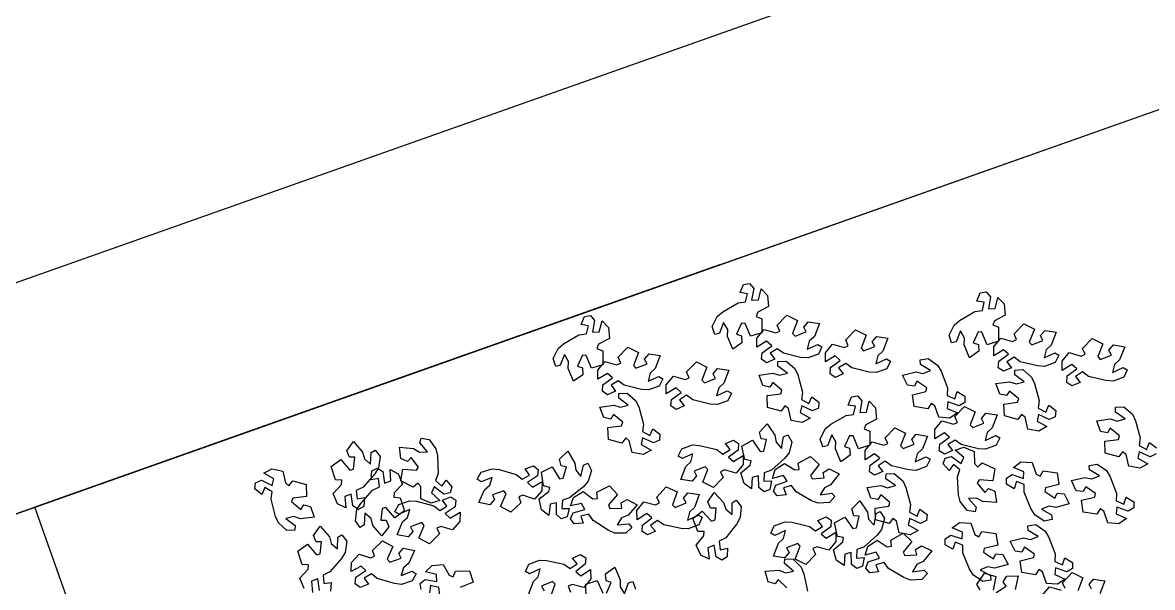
# Model space of a CAD drawing. Header units: centimetres. Extents: x -3096 to 13885, y -3131 to 5891.
# Drawn here: x 9801.2 to 10111.8, y 5309.9 to 5465.3 of the extents above; entities that cross this region are included whole.
import ezdxf

# ---------------------------------------------------------------- set-up
doc = ezdxf.new("R2010")
doc.units = ezdxf.units.CM
doc.layers.add('alberi', color=74, linetype='Continuous')

msp = doc.modelspace()

# ---------------------------------------------------------------- linework, layer by layer
for p, q in [((9115.07, 5151.32), (11115.07, 5859.94)), ((9115.07, 5087.67), (11115.07, 5796.29)), ((9993.03, 5398.74), (10134.42, 5448.83)), ((9993.03, 5398.74), (9521.74, 5231.75)), ((9993.03, 5398.74), (9898.77, 5365.34)), ((9898.77, 5365.34), (9804.52, 5331.94)), ((9851.64, 5348.64), (9380.35, 5181.66))]:
    msp.add_line(p, q)
msp.add_lwpolyline([(10259.66, 5095.36), (10259.66, 5095.36), (9929.75, 4978.47), (9804.52, 5331.94)])
at = {"layer": 'alberi'}
for points in [[(9990.76, 5381.66), (9992.14, 5384.46), (9993.64, 5385.73), (9997.85, 5388.2), (9999.93, 5388.46), (10000.46, 5390.73), (9998.42, 5391.02), (9999.36, 5393.27), (10001.01, 5393.57), (10002.17, 5392.17), (10002.17, 5392.17), (10001.59, 5388.95), (10003.44, 5389.04), (10004.22, 5392.06), (10005.97, 5390.25), (10006.22, 5387.18), (10003.27, 5385.61), (10002.8, 5384.49), (10004.41, 5383.83), (10004.41, 5383.83), (10004.41, 5380), (10001.29, 5379.01), (9999.83, 5382.53), (9998.8, 5382.59), (9997.42, 5379.6), (9998.83, 5379.14), (9998.94, 5377.22), (9996.38, 5375.44), (9994.93, 5378.96), (9995.03, 5380.87), (9993.9, 5382.84), (9992.72, 5379.84), (9991.47, 5379.52)], [(10055.86, 5379.31), (10057.23, 5382.11), (10058.73, 5383.37), (10062.95, 5385.85), (10065.02, 5386.11), (10065.55, 5388.38), (10063.52, 5388.67), (10064.45, 5390.92), (10066.11, 5391.22), (10067.27, 5389.82), (10067.27, 5389.82), (10066.69, 5386.6), (10068.54, 5386.69), (10069.31, 5389.71), (10071.06, 5387.9), (10071.31, 5384.83), (10068.36, 5383.26), (10067.89, 5382.13), (10069.5, 5381.48), (10069.5, 5381.48), (10069.5, 5377.65), (10066.38, 5376.66), (10064.92, 5380.18), (10063.9, 5380.23), (10062.52, 5377.25), (10063.93, 5376.79), (10064.03, 5374.87), (10061.48, 5373.09), (10060.02, 5376.61), (10060.12, 5378.52), (10058.99, 5380.49), (10057.81, 5377.49), (10056.57, 5377.17)], [(9947.03, 5372.85), (9948.4, 5375.66), (9949.9, 5376.92), (9954.12, 5379.39), (9956.19, 5379.65), (9956.72, 5381.92), (9954.69, 5382.22), (9955.62, 5384.46), (9957.28, 5384.76), (9958.43, 5383.36), (9958.43, 5383.36), (9957.86, 5380.14), (9959.71, 5380.23), (9960.48, 5383.25), (9962.23, 5381.44), (9962.48, 5378.37), (9959.53, 5376.8), (9959.06, 5375.68), (9960.67, 5375.02), (9960.67, 5375.02), (9960.67, 5371.19), (9957.55, 5370.21), (9956.09, 5373.72), (9955.07, 5373.78), (9953.68, 5370.79), (9955.1, 5370.33), (9955.2, 5368.41), (9952.65, 5366.64), (9951.19, 5370.15), (9951.29, 5372.06), (9950.16, 5374.03), (9948.98, 5371.03), (9947.73, 5370.71)], [(10019.95, 5374.12), (10017.02, 5373.06), (10015.06, 5373.19), (10010.31, 5374.34), (10008.64, 5375.59), (10006.68, 5374.33), (10007.94, 5372.7), (10005.7, 5371.74), (10004.31, 5372.67), (10004.45, 5374.48), (10004.45, 5374.48), (10007.1, 5376.4), (10005.7, 5377.62), (10003.05, 5375.98), (10003.05, 5378.5), (10005, 5380.89), (10008.22, 5379.96), (10009.33, 5380.45), (10008.63, 5382.04), (10008.63, 5382.04), (10011.29, 5384.79), (10014.22, 5383.33), (10012.83, 5379.79), (10013.53, 5379.04), (10016.6, 5380.23), (10015.9, 5381.54), (10017.16, 5382.99), (10020.23, 5382.49), (10018.83, 5378.95), (10017.43, 5377.65), (10016.88, 5375.45), (10019.81, 5376.79), (10020.93, 5376.15)], [(10038.78, 5370.09), (10035.85, 5369.03), (10033.89, 5369.16), (10029.14, 5370.31), (10027.47, 5371.56), (10025.51, 5370.3), (10026.77, 5368.67), (10024.54, 5367.71), (10023.14, 5368.65), (10023.28, 5370.45), (10023.28, 5370.45), (10025.93, 5372.37), (10024.54, 5373.59), (10021.88, 5371.95), (10021.88, 5374.47), (10023.84, 5376.86), (10027.05, 5375.93), (10028.16, 5376.42), (10027.47, 5378.01), (10027.47, 5378.01), (10030.12, 5380.76), (10033.05, 5379.3), (10031.66, 5375.76), (10032.36, 5375.01), (10035.43, 5376.2), (10034.73, 5377.51), (10035.99, 5378.96), (10039.06, 5378.46), (10037.66, 5374.92), (10036.27, 5373.62), (10035.71, 5371.42), (10038.64, 5372.76), (10039.76, 5372.12)], [(10085.05, 5371.76), (10082.11, 5370.7), (10080.16, 5370.84), (10075.41, 5371.99), (10073.73, 5373.24), (10071.77, 5371.98), (10073.03, 5370.35), (10070.8, 5369.38), (10069.4, 5370.32), (10069.54, 5372.13), (10069.54, 5372.13), (10072.19, 5374.05), (10070.8, 5375.27), (10068.14, 5373.63), (10068.14, 5376.15), (10070.1, 5378.53), (10073.31, 5377.61), (10074.43, 5378.09), (10073.73, 5379.68), (10073.73, 5379.68), (10076.39, 5382.44), (10079.32, 5380.98), (10077.92, 5377.43), (10078.62, 5376.69), (10081.69, 5377.88), (10080.99, 5379.18), (10082.25, 5380.64), (10085.32, 5380.14), (10083.93, 5376.6), (10082.53, 5375.3), (10081.97, 5373.09), (10084.9, 5374.43), (10086.02, 5373.79)], [(10103.88, 5367.73), (10100.94, 5366.67), (10098.99, 5366.81), (10094.24, 5367.96), (10092.56, 5369.21), (10090.61, 5367.95), (10091.87, 5366.32), (10089.63, 5365.36), (10088.23, 5366.29), (10088.37, 5368.1), (10088.37, 5368.1), (10091.03, 5370.02), (10089.63, 5371.24), (10086.98, 5369.6), (10086.98, 5372.12), (10088.93, 5374.5), (10092.14, 5373.58), (10093.26, 5374.06), (10092.56, 5375.66), (10092.56, 5375.66), (10095.22, 5378.41), (10098.15, 5376.95), (10096.75, 5373.41), (10097.45, 5372.66), (10100.52, 5373.85), (10099.82, 5375.15), (10101.08, 5376.61), (10104.16, 5376.11), (10102.76, 5372.57), (10101.36, 5371.27), (10100.81, 5369.06), (10103.74, 5370.41), (10104.86, 5369.77)], [(9976.21, 5365.31), (9973.28, 5364.25), (9971.33, 5364.38), (9966.57, 5365.53), (9964.9, 5366.78), (9962.94, 5365.52), (9964.2, 5363.9), (9961.97, 5362.93), (9960.57, 5363.87), (9960.71, 5365.68), (9960.71, 5365.68), (9963.36, 5367.59), (9961.97, 5368.81), (9959.31, 5367.17), (9959.31, 5369.69), (9961.27, 5372.08), (9964.48, 5371.16), (9965.6, 5371.64), (9964.9, 5373.23), (9964.9, 5373.23), (9967.55, 5375.99), (9970.48, 5374.52), (9969.09, 5370.98), (9969.79, 5370.23), (9972.86, 5371.42), (9972.16, 5372.73), (9973.42, 5374.18), (9976.49, 5373.69), (9975.09, 5370.14), (9973.7, 5368.84), (9973.14, 5366.64), (9976.07, 5367.98), (9977.19, 5367.34)], [(9995.05, 5361.28), (9992.11, 5360.22), (9990.16, 5360.35), (9985.41, 5361.5), (9983.73, 5362.76), (9981.77, 5361.49), (9983.03, 5359.87), (9980.8, 5358.9), (9979.4, 5359.84), (9979.54, 5361.65), (9979.54, 5361.65), (9982.19, 5363.56), (9980.8, 5364.78), (9978.14, 5363.14), (9978.14, 5365.66), (9980.1, 5368.05), (9983.31, 5367.13), (9984.43, 5367.61), (9983.73, 5369.2), (9983.73, 5369.2), (9986.39, 5371.96), (9989.32, 5370.49), (9987.92, 5366.95), (9988.62, 5366.2), (9991.69, 5367.39), (9990.99, 5368.7), (9992.25, 5370.15), (9995.32, 5369.66), (9993.93, 5366.11), (9992.53, 5364.81), (9991.97, 5362.61), (9994.9, 5363.95), (9996.02, 5363.31)], [(10011.09, 5372.18), (10013.44, 5370.14), (10014.28, 5368.36), (10015.58, 5363.65), (10015.3, 5361.58), (10017.36, 5360.48), (10018.17, 5362.37), (10020.1, 5360.89), (10019.96, 5359.22), (10018.31, 5358.46), (10018.31, 5358.46), (10015.35, 5359.84), (10014.96, 5358.03), (10017.68, 5356.51), (10015.48, 5355.28), (10012.45, 5355.83), (10011.69, 5359.09), (10010.73, 5359.83), (10009.68, 5358.44), (10009.68, 5358.44), (10005.97, 5359.42), (10005.83, 5362.69), (10009.6, 5363.2), (10009.92, 5364.18), (10007.38, 5366.28), (10006.58, 5365.03), (10004.7, 5365.43), (10003.64, 5368.35), (10007.41, 5368.85), (10009.23, 5368.27), (10011.42, 5368.85), (10008.83, 5370.76), (10008.84, 5372.05)], [(10050.14, 5372.87), (10052.68, 5371.06), (10053.68, 5369.37), (10055.42, 5364.81), (10055.34, 5362.72), (10057.49, 5361.82), (10058.12, 5363.78), (10060.18, 5362.49), (10060.2, 5360.81), (10058.63, 5359.9), (10058.63, 5359.9), (10055.55, 5360.99), (10055.34, 5359.15), (10058.19, 5357.9), (10056.12, 5356.47), (10053.05, 5356.72), (10051.98, 5359.89), (10050.95, 5360.54), (10050.04, 5359.06), (10050.04, 5359.06), (10046.26, 5359.68), (10045.8, 5362.92), (10049.51, 5363.79), (10049.73, 5364.79), (10047.01, 5366.64), (10046.33, 5365.32), (10044.42, 5365.54), (10043.08, 5368.35), (10046.79, 5369.21), (10048.66, 5368.8), (10050.79, 5369.59), (10048.02, 5371.24), (10047.91, 5372.52)], [(10076.19, 5369.83), (10078.54, 5367.78), (10079.37, 5366.01), (10080.68, 5361.3), (10080.4, 5359.23), (10082.45, 5358.13), (10083.26, 5360.02), (10085.19, 5358.54), (10085.05, 5356.86), (10083.41, 5356.11), (10083.41, 5356.11), (10080.44, 5357.49), (10080.06, 5355.68), (10082.78, 5354.16), (10080.58, 5352.93), (10077.54, 5353.48), (10076.78, 5356.73), (10075.82, 5357.47), (10074.77, 5356.09), (10074.77, 5356.09), (10071.07, 5357.07), (10070.92, 5360.34), (10074.7, 5360.85), (10075.01, 5361.82), (10072.48, 5363.93), (10071.67, 5362.68), (10069.79, 5363.08), (10068.73, 5366), (10072.51, 5366.5), (10074.32, 5365.91), (10076.52, 5366.5), (10073.92, 5368.41), (10073.94, 5369.7)], [(9967.35, 5363.38), (9969.71, 5361.33), (9970.54, 5359.55), (9971.85, 5354.84), (9971.57, 5352.77), (9973.62, 5351.67), (9974.43, 5353.57), (9976.36, 5352.08), (9976.22, 5350.41), (9974.57, 5349.65), (9974.57, 5349.65), (9971.61, 5351.03), (9971.22, 5349.22), (9973.95, 5347.7), (9971.74, 5346.47), (9968.71, 5347.02), (9967.95, 5350.28), (9966.99, 5351.02), (9965.94, 5349.63), (9965.94, 5349.63), (9962.24, 5350.61), (9962.09, 5353.89), (9965.86, 5354.39), (9966.18, 5355.37), (9963.65, 5357.47), (9962.84, 5356.23), (9960.96, 5356.62), (9959.9, 5359.54), (9963.67, 5360.04), (9965.49, 5359.46), (9967.69, 5360.04), (9965.09, 5361.95), (9965.1, 5363.24)], [(10020.47, 5350.72), (10021.84, 5353.52), (10023.34, 5354.78), (10027.56, 5357.25), (10029.63, 5357.52), (10030.16, 5359.79), (10028.13, 5360.08), (10029.06, 5362.33), (10030.72, 5362.62), (10031.88, 5361.23), (10031.88, 5361.23), (10031.3, 5358.01), (10033.15, 5358.1), (10033.92, 5361.12), (10035.67, 5359.31), (10035.92, 5356.23), (10032.97, 5354.67), (10032.5, 5353.54), (10034.11, 5352.89), (10034.11, 5352.89), (10034.12, 5349.06), (10030.99, 5348.07), (10029.53, 5351.59), (10028.51, 5351.64), (10027.13, 5348.65), (10028.54, 5348.2), (10028.64, 5346.28), (10026.09, 5344.5), (10024.63, 5348.02), (10024.73, 5349.93), (10023.6, 5351.9), (10022.43, 5348.9), (10021.18, 5348.58)], [(10068.83, 5349), (10065.9, 5347.93), (10063.94, 5348.06), (10059.19, 5349.2), (10057.51, 5350.45), (10055.56, 5349.19), (10056.82, 5347.56), (10054.59, 5346.59), (10053.19, 5347.52), (10053.32, 5349.33), (10053.32, 5349.33), (10055.97, 5351.26), (10054.57, 5352.47), (10051.92, 5350.83), (10051.92, 5353.35), (10053.87, 5355.74), (10057.08, 5354.82), (10058.2, 5355.31), (10057.49, 5356.9), (10057.49, 5356.9), (10060.14, 5359.66), (10063.08, 5358.2), (10061.69, 5354.66), (10062.39, 5353.91), (10065.46, 5355.1), (10064.76, 5356.41), (10066.02, 5357.87), (10069.09, 5357.38), (10067.7, 5353.83), (10066.3, 5352.53), (10065.75, 5350.32), (10068.68, 5351.67), (10069.8, 5351.03)], [(10012.64, 5349.97), (10011.87, 5346.94), (10010.65, 5345.4), (10007.03, 5342.12), (10005.05, 5341.44), (10004.99, 5339.11), (10007.05, 5339.24), (10006.59, 5336.85), (10005.03, 5336.22), (10003.61, 5337.36), (10003.61, 5337.36), (10003.52, 5340.63), (10001.73, 5340.16), (10001.59, 5337.04), (9999.5, 5338.46), (9998.63, 5341.42), (10001.2, 5343.56), (10001.43, 5344.75), (9999.72, 5345.07), (9999.72, 5345.07), (9998.94, 5348.81), (10001.8, 5350.41), (10003.94, 5347.27), (10004.95, 5347.42), (10005.7, 5350.63), (10004.22, 5350.79), (10003.73, 5352.65), (10005.87, 5354.91), (10008.01, 5351.76), (10008.3, 5349.87), (10009.81, 5348.17), (10010.35, 5351.35), (10011.51, 5351.92)], [(10049.66, 5343.17), (10046.72, 5342.11), (10044.77, 5342.25), (10040.02, 5343.4), (10038.34, 5344.65), (10036.38, 5343.39), (10037.64, 5341.76), (10035.41, 5340.79), (10034.01, 5341.73), (10034.15, 5343.54), (10034.15, 5343.54), (10036.8, 5345.46), (10035.41, 5346.67), (10032.76, 5345.04), (10032.76, 5347.56), (10034.71, 5349.94), (10037.92, 5349.02), (10039.04, 5349.5), (10038.34, 5351.09), (10038.34, 5351.09), (10041, 5353.85), (10043.93, 5352.39), (10042.53, 5348.84), (10043.23, 5348.1), (10046.3, 5349.28), (10045.6, 5350.59), (10046.86, 5352.04), (10049.93, 5351.55), (10048.54, 5348.01), (10047.14, 5346.7), (10046.59, 5344.5), (10049.52, 5345.84), (10050.63, 5345.2)], [(9899.45, 5345.9), (9899.04, 5342.81), (9898.02, 5341.14), (9894.8, 5337.46), (9892.92, 5336.55), (9893.13, 5334.23), (9895.16, 5334.6), (9894.98, 5332.17), (9893.5, 5331.36), (9891.96, 5332.32), (9891.96, 5332.32), (9891.49, 5335.56), (9889.77, 5334.88), (9889.99, 5331.78), (9887.76, 5332.94), (9886.54, 5335.77), (9888.85, 5338.2), (9888.93, 5339.41), (9887.2, 5339.52), (9887.2, 5339.52), (9885.98, 5343.16), (9888.63, 5345.08), (9891.13, 5342.2), (9892.12, 5342.48), (9892.48, 5345.75), (9891, 5345.74), (9890.29, 5347.52), (9892.15, 5350.02), (9894.65, 5347.14), (9895.16, 5345.3), (9896.85, 5343.79), (9897.02, 5347.01), (9898.1, 5347.71)], [(9912.94, 5350.56), (9914.78, 5348.04), (9915.2, 5346.13), (9915.42, 5341.25), (9914.69, 5339.29), (9916.45, 5337.76), (9917.66, 5339.43), (9919.22, 5337.56), (9918.71, 5335.95), (9916.93, 5335.58), (9916.93, 5335.58), (9914.35, 5337.59), (9913.57, 5335.91), (9915.89, 5333.82), (9913.47, 5333.11), (9910.63, 5334.32), (9910.61, 5337.66), (9909.84, 5338.59), (9908.51, 5337.48), (9908.51, 5337.48), (9905.12, 5339.25), (9905.7, 5342.48), (9909.49, 5342.13), (9910.01, 5343.01), (9908.01, 5345.63), (9906.95, 5344.59), (9905.2, 5345.39), (9904.82, 5348.48), (9908.61, 5348.13), (9910.25, 5347.16), (9912.52, 5347.24), (9910.41, 5349.68), (9910.71, 5350.93)], [(9982.38, 5348.02), (9985.31, 5349.09), (9987.27, 5348.96), (9992.02, 5347.82), (9993.7, 5346.58), (9995.66, 5347.85), (9994.39, 5349.47), (9996.62, 5350.44), (9998.02, 5349.51), (9997.89, 5347.7), (9997.89, 5347.7), (9995.24, 5345.78), (9996.64, 5344.56), (9999.29, 5346.21), (9999.3, 5343.69), (9997.35, 5341.3), (9994.14, 5342.21), (9993.02, 5341.72), (9993.73, 5340.13), (9993.73, 5340.13), (9991.08, 5337.37), (9988.15, 5338.82), (9989.53, 5342.37), (9988.83, 5343.12), (9985.76, 5341.92), (9986.46, 5340.61), (9985.21, 5339.15), (9982.14, 5339.64), (9983.52, 5343.18), (9984.91, 5344.49), (9985.46, 5346.7), (9982.54, 5345.35), (9981.41, 5345.98)], [(10060.83, 5331.02), (10058.94, 5333.5), (10058.48, 5335.41), (10058.15, 5340.29), (10058.84, 5342.26), (10057.05, 5343.75), (10055.88, 5342.06), (10054.28, 5343.9), (10054.76, 5345.51), (10056.53, 5345.92), (10056.53, 5345.92), (10059.15, 5343.97), (10059.89, 5345.67), (10057.54, 5347.71), (10059.94, 5348.46), (10062.8, 5347.31), (10062.89, 5343.97), (10063.68, 5343.05), (10064.99, 5344.2), (10064.99, 5344.2), (10068.42, 5342.49), (10067.9, 5339.26), (10064.1, 5339.52), (10063.6, 5338.63), (10065.66, 5336.06), (10066.69, 5337.12), (10068.46, 5336.35), (10068.91, 5333.28), (10065.11, 5333.54), (10063.45, 5334.49), (10061.18, 5334.35), (10063.34, 5331.96), (10063.06, 5330.7)], [(9957.56, 5342.08), (9956.64, 5339.1), (9955.35, 5337.62), (9951.56, 5334.53), (9949.56, 5333.95), (9949.38, 5331.63), (9951.44, 5331.65), (9950.86, 5329.28), (9949.27, 5328.74), (9947.91, 5329.94), (9947.91, 5329.94), (9947.98, 5333.21), (9946.17, 5332.83), (9945.87, 5329.73), (9943.86, 5331.25), (9943.14, 5334.25), (9945.82, 5336.25), (9946.11, 5337.43), (9944.42, 5337.84), (9944.42, 5337.84), (9943.82, 5341.62), (9946.76, 5343.07), (9948.74, 5339.82), (9949.76, 5339.93), (9950.66, 5343.09), (9949.2, 5343.33), (9948.8, 5345.21), (9951.05, 5347.36), (9953.03, 5344.11), (9953.23, 5342.2), (9954.65, 5340.43), (9955.35, 5343.58), (9956.53, 5344.08)], [(10022.96, 5333.22), (10019.85, 5333.05), (10018.02, 5333.75), (10013.8, 5336.23), (10012.57, 5337.92), (10010.32, 5337.28), (10011.06, 5335.36), (10008.64, 5335.08), (10007.57, 5336.38), (10008.23, 5338.07), (10008.23, 5338.07), (10011.33, 5339.14), (10010.35, 5340.71), (10007.33, 5339.91), (10008.06, 5342.32), (10010.63, 5344.04), (10013.43, 5342.22), (10014.64, 5342.36), (10014.43, 5344.08), (10014.43, 5344.08), (10017.78, 5345.95), (10020.16, 5343.7), (10017.79, 5340.71), (10018.24, 5339.79), (10021.53, 5340.04), (10021.24, 5341.49), (10022.87, 5342.52), (10025.66, 5341.15), (10023.3, 5338.17), (10021.58, 5337.33), (10020.41, 5335.38), (10023.6, 5335.81), (10024.49, 5334.88)], [(9873.8, 5325.54), (9871.49, 5327.63), (9870.69, 5329.42), (9869.47, 5334.15), (9869.79, 5336.22), (9867.75, 5337.35), (9866.91, 5335.48), (9865.01, 5336.99), (9865.18, 5338.67), (9866.84, 5339.39), (9866.84, 5339.39), (9869.78, 5337.95), (9870.2, 5339.76), (9867.5, 5341.33), (9869.73, 5342.52), (9872.75, 5341.91), (9873.45, 5338.64), (9874.4, 5337.89), (9875.47, 5339.25), (9875.47, 5339.25), (9879.16, 5338.2), (9879.24, 5334.93), (9875.46, 5334.49), (9875.13, 5333.52), (9877.62, 5331.37), (9878.45, 5332.6), (9880.32, 5332.17), (9881.33, 5329.23), (9877.55, 5328.8), (9875.74, 5329.42), (9873.53, 5328.87), (9876.09, 5326.92), (9876.06, 5325.63)], [(9892.68, 5328.23), (9893.1, 5331.32), (9894.13, 5332.99), (9897.36, 5336.66), (9899.25, 5337.56), (9899.04, 5339.88), (9897.02, 5339.52), (9897.2, 5341.95), (9898.68, 5342.75), (9900.22, 5341.79), (9900.22, 5341.79), (9900.68, 5338.55), (9902.41, 5339.22), (9902.19, 5342.33), (9904.42, 5341.16), (9905.62, 5338.32), (9903.31, 5335.9), (9903.22, 5334.69), (9904.95, 5334.57), (9904.95, 5334.57), (9906.16, 5330.93), (9903.5, 5329.02), (9901.01, 5331.9), (9900.03, 5331.63), (9899.65, 5328.36), (9901.13, 5328.37), (9901.83, 5326.58), (9899.97, 5324.09), (9897.48, 5326.97), (9896.98, 5328.82), (9895.29, 5330.33), (9895.11, 5327.12), (9894.02, 5326.42)], [(9927.25, 5341.65), (9930.23, 5342.57), (9932.17, 5342.35), (9936.87, 5340.98), (9938.48, 5339.65), (9940.49, 5340.82), (9939.31, 5342.5), (9941.59, 5343.36), (9942.94, 5342.36), (9942.72, 5340.56), (9942.72, 5340.56), (9939.98, 5338.77), (9941.32, 5337.49), (9944.04, 5339), (9943.93, 5336.48), (9941.86, 5334.19), (9938.69, 5335.26), (9937.56, 5334.83), (9938.18, 5333.21), (9938.18, 5333.21), (9935.4, 5330.58), (9932.54, 5332.18), (9934.1, 5335.65), (9933.44, 5336.44), (9930.31, 5335.39), (9930.95, 5334.05), (9929.62, 5332.66), (9926.58, 5333.3), (9928.14, 5336.77), (9929.6, 5338.01), (9930.25, 5340.18), (9927.26, 5338.98), (9926.18, 5339.67)], [(10081.99, 5328.16), (10079.41, 5329.91), (10078.37, 5331.58), (10076.51, 5336.1), (10076.54, 5338.19), (10074.37, 5339.03), (10073.79, 5337.05), (10071.7, 5338.29), (10071.63, 5339.98), (10073.18, 5340.93), (10073.18, 5340.93), (10076.29, 5339.91), (10076.45, 5341.75), (10073.57, 5342.94), (10075.61, 5344.42), (10078.69, 5344.24), (10079.83, 5341.1), (10080.87, 5340.48), (10081.75, 5341.98), (10081.75, 5341.98), (10085.54, 5341.45), (10086.08, 5338.22), (10082.4, 5337.26), (10082.2, 5336.26), (10084.97, 5334.47), (10085.61, 5335.8), (10087.53, 5335.64), (10088.93, 5332.86), (10085.25, 5331.91), (10083.37, 5332.28), (10081.26, 5331.43), (10084.07, 5329.85), (10084.21, 5328.57)], [(10096.57, 5343.84), (10099.11, 5342.03), (10100.11, 5340.34), (10101.86, 5335.78), (10101.78, 5333.69), (10103.93, 5332.79), (10104.55, 5334.75), (10106.62, 5333.46), (10106.64, 5331.78), (10105.07, 5330.87), (10105.07, 5330.87), (10101.98, 5331.96), (10101.77, 5330.12), (10104.63, 5328.87), (10102.55, 5327.44), (10099.48, 5327.69), (10098.42, 5330.86), (10097.39, 5331.51), (10096.47, 5330.03), (10096.47, 5330.03), (10092.69, 5330.65), (10092.24, 5333.9), (10095.95, 5334.76), (10096.16, 5335.76), (10093.44, 5337.61), (10092.76, 5336.29), (10090.85, 5336.51), (10089.52, 5339.32), (10093.23, 5340.18), (10095.09, 5339.77), (10097.22, 5340.56), (10094.45, 5342.21), (10094.35, 5343.49)], [(10040.8, 5341.24), (10043.15, 5339.19), (10043.98, 5337.42), (10045.29, 5332.71), (10045.01, 5330.64), (10047.07, 5329.54), (10047.87, 5331.43), (10049.81, 5329.95), (10049.67, 5328.27), (10048.02, 5327.52), (10048.02, 5327.52), (10045.05, 5328.9), (10044.67, 5327.09), (10047.39, 5325.57), (10045.19, 5324.34), (10042.15, 5324.89), (10041.4, 5328.14), (10040.43, 5328.88), (10039.38, 5327.5), (10039.38, 5327.5), (10035.68, 5328.48), (10035.53, 5331.75), (10039.31, 5332.26), (10039.62, 5333.23), (10037.09, 5335.34), (10036.29, 5334.09), (10034.4, 5334.48), (10033.34, 5337.41), (10037.12, 5337.91), (10038.94, 5337.32), (10041.13, 5337.91), (10038.53, 5339.82), (10038.55, 5341.11)], [(9967.03, 5324.83), (9963.91, 5324.83), (9962.12, 5325.62), (9958.04, 5328.31), (9956.88, 5330.05), (9954.61, 5329.52), (9955.25, 5327.57), (9952.82, 5327.41), (9951.82, 5328.77), (9952.57, 5330.42), (9952.57, 5330.42), (9955.71, 5331.33), (9954.81, 5332.95), (9951.76, 5332.31), (9952.61, 5334.68), (9955.25, 5336.26), (9957.97, 5334.31), (9959.18, 5334.38), (9959.06, 5336.12), (9959.06, 5336.12), (9962.49, 5337.81), (9964.76, 5335.44), (9962.24, 5332.58), (9962.65, 5331.64), (9965.94, 5331.72), (9965.73, 5333.19), (9967.4, 5334.13), (9970.13, 5332.62), (9967.61, 5329.76), (9965.86, 5329.01), (9964.59, 5327.12), (9967.8, 5327.39), (9968.64, 5326.41)], [(9987.09, 5327.13), (9984.19, 5325.99), (9982.23, 5326.07), (9977.45, 5327.09), (9975.74, 5328.29), (9973.82, 5326.97), (9975.13, 5325.38), (9972.92, 5324.35), (9971.5, 5325.25), (9971.59, 5327.06), (9971.59, 5327.06), (9974.18, 5329.05), (9972.75, 5330.23), (9970.15, 5328.52), (9970.07, 5331.04), (9971.96, 5333.48), (9975.2, 5332.65), (9976.3, 5333.16), (9975.56, 5334.73), (9975.56, 5334.73), (9978.14, 5337.56), (9981.11, 5336.18), (9979.81, 5332.6), (9980.53, 5331.87), (9983.57, 5333.15), (9982.83, 5334.43), (9984.05, 5335.92), (9987.14, 5335.51), (9985.84, 5331.93), (9984.48, 5330.59), (9983.99, 5328.37), (9986.88, 5329.8), (9988.01, 5329.19)], [(9998.76, 5332.21), (9998.48, 5329.1), (9997.53, 5327.38), (9994.47, 5323.57), (9992.63, 5322.58), (9992.95, 5320.27), (9994.95, 5320.72), (9994.88, 5318.29), (9993.44, 5317.42), (9991.86, 5318.31), (9991.86, 5318.31), (9991.25, 5321.53), (9989.56, 5320.78), (9989.91, 5317.68), (9987.63, 5318.75), (9986.3, 5321.53), (9988.49, 5324.05), (9988.53, 5325.26), (9986.79, 5325.3), (9986.79, 5325.3), (9985.42, 5328.88), (9987.98, 5330.91), (9990.6, 5328.15), (9991.58, 5328.47), (9991.8, 5331.75), (9990.32, 5331.67), (9989.54, 5333.43), (9991.28, 5336), (9993.9, 5333.24), (9994.49, 5331.42), (9996.25, 5329.99), (9996.28, 5333.21), (9997.33, 5333.95)], [(9904.57, 5332.76), (9907.52, 5333.76), (9909.47, 5333.59), (9914.2, 5332.35), (9915.85, 5331.07), (9917.83, 5332.3), (9916.6, 5333.95), (9918.86, 5334.87), (9920.24, 5333.91), (9920.06, 5332.1), (9920.06, 5332.1), (9917.38, 5330.23), (9918.75, 5328.99), (9921.43, 5330.58), (9921.39, 5328.06), (9919.39, 5325.71), (9916.19, 5326.69), (9915.07, 5326.23), (9915.74, 5324.63), (9915.74, 5324.63), (9913.03, 5321.92), (9910.13, 5323.44), (9911.59, 5326.95), (9910.9, 5327.72), (9907.81, 5326.58), (9908.48, 5325.26), (9907.2, 5323.83), (9904.13, 5324.39), (9905.6, 5327.9), (9907.02, 5329.18), (9907.61, 5331.37), (9904.66, 5330.08), (9903.55, 5330.74)], [(10038.08, 5328.82), (10037.3, 5325.79), (10036.09, 5324.25), (10032.47, 5320.97), (10030.49, 5320.29), (10030.43, 5317.96), (10032.49, 5318.09), (10032.03, 5315.7), (10030.47, 5315.07), (10029.05, 5316.21), (10029.05, 5316.21), (10028.96, 5319.48), (10027.17, 5319.01), (10027.02, 5315.89), (10024.94, 5317.31), (10024.07, 5320.27), (10026.64, 5322.41), (10026.87, 5323.6), (10025.16, 5323.92), (10025.16, 5323.92), (10024.38, 5327.66), (10027.23, 5329.26), (10029.38, 5326.12), (10030.39, 5326.27), (10031.14, 5329.48), (10029.66, 5329.64), (10029.17, 5331.5), (10031.31, 5333.76), (10033.45, 5330.61), (10033.74, 5328.72), (10035.25, 5327.03), (10035.79, 5330.2), (10036.95, 5330.77)], [(10007.82, 5326.87), (10010.75, 5327.94), (10012.71, 5327.81), (10017.46, 5326.67), (10019.14, 5325.43), (10021.1, 5326.7), (10019.83, 5328.32), (10022.06, 5329.29), (10023.46, 5328.36), (10023.33, 5326.55), (10023.33, 5326.55), (10020.68, 5324.63), (10022.08, 5323.41), (10024.73, 5325.06), (10024.74, 5322.54), (10022.79, 5320.15), (10019.58, 5321.06), (10018.46, 5320.57), (10019.17, 5318.99), (10019.17, 5318.99), (10016.52, 5316.22), (10013.58, 5317.67), (10014.97, 5321.22), (10014.26, 5321.97), (10011.2, 5320.77), (10011.9, 5319.46), (10010.65, 5318), (10007.57, 5318.49), (10008.96, 5322.03), (10010.35, 5323.34), (10010.9, 5325.55), (10007.97, 5324.2), (10006.85, 5324.83)], [(10065.14, 5311.49), (10062.56, 5313.24), (10061.52, 5314.9), (10059.66, 5319.42), (10059.69, 5321.51), (10057.52, 5322.36), (10056.94, 5320.38), (10054.84, 5321.62), (10054.78, 5323.3), (10056.33, 5324.25), (10056.33, 5324.25), (10059.44, 5323.23), (10059.6, 5325.08), (10056.72, 5326.26), (10058.76, 5327.74), (10061.84, 5327.56), (10062.98, 5324.42), (10064.02, 5323.8), (10064.9, 5325.3), (10064.9, 5325.3), (10068.69, 5324.77), (10069.23, 5321.54), (10065.54, 5320.59), (10065.35, 5319.58), (10068.12, 5317.8), (10068.76, 5319.13), (10070.68, 5318.97), (10072.08, 5316.19), (10068.4, 5315.24), (10066.52, 5315.6), (10064.41, 5314.76), (10067.22, 5313.18), (10067.36, 5311.89)], [(10079.72, 5327.17), (10082.26, 5325.36), (10083.26, 5323.67), (10085, 5319.1), (10084.92, 5317.02), (10087.07, 5316.12), (10087.7, 5318.08), (10089.76, 5316.79), (10089.78, 5315.11), (10088.21, 5314.19), (10088.21, 5314.19), (10085.13, 5315.29), (10084.92, 5313.45), (10087.77, 5312.19), (10085.7, 5310.76), (10082.63, 5311.02), (10081.56, 5314.19), (10080.53, 5314.83), (10079.62, 5313.36), (10079.62, 5313.36), (10075.84, 5313.98), (10075.38, 5317.22), (10079.09, 5318.09), (10079.31, 5319.09), (10076.59, 5320.94), (10075.91, 5319.62), (10074, 5319.84), (10072.66, 5322.65), (10076.37, 5323.5), (10078.24, 5323.09), (10080.37, 5323.89), (10077.6, 5325.54), (10077.49, 5326.82)], [(10048.4, 5312.07), (10045.29, 5311.9), (10043.45, 5312.6), (10039.24, 5315.08), (10038, 5316.77), (10035.76, 5316.13), (10036.5, 5314.21), (10034.08, 5313.93), (10033.01, 5315.23), (10033.67, 5316.92), (10033.67, 5316.92), (10036.77, 5317.99), (10035.79, 5319.56), (10032.77, 5318.76), (10033.5, 5321.17), (10036.07, 5322.89), (10038.87, 5321.07), (10040.08, 5321.21), (10039.87, 5322.93), (10039.87, 5322.93), (10043.22, 5324.8), (10045.6, 5322.55), (10043.23, 5319.56), (10043.68, 5318.64), (10046.97, 5318.89), (10046.68, 5320.34), (10048.31, 5321.37), (10051.1, 5320), (10048.73, 5317.02), (10047.02, 5316.18), (10045.85, 5314.23), (10049.04, 5314.66), (10049.93, 5313.73)], [(9908.3, 5311.67), (9905.32, 5310.74), (9903.37, 5310.96), (9898.68, 5312.32), (9897.06, 5313.64), (9895.05, 5312.46), (9896.23, 5310.78), (9893.96, 5309.91), (9892.6, 5310.91), (9892.82, 5312.71), (9892.82, 5312.71), (9895.55, 5314.51), (9894.21, 5315.79), (9891.49, 5314.27), (9891.6, 5316.79), (9893.66, 5319.08), (9896.83, 5318.02), (9897.96, 5318.46), (9897.33, 5320.08), (9897.33, 5320.08), (9900.11, 5322.72), (9902.97, 5321.13), (9901.42, 5317.65), (9902.09, 5316.87), (9905.21, 5317.93), (9904.57, 5319.26), (9905.89, 5320.66), (9908.94, 5320.03), (9907.39, 5316.55), (9905.93, 5315.31), (9905.28, 5313.14), (9908.27, 5314.35), (9909.36, 5313.66)]]:
    msp.add_lwpolyline(points, close=True, dxfattribs=at)
for points in [[(10112.78, 5346.62), (10111.13, 5345.87), (10111.13, 5345.87), (10108.17, 5347.25), (10107.78, 5345.44), (10110.5, 5343.92), (10108.3, 5342.69), (10105.27, 5343.24), (10104.51, 5346.49), (10103.55, 5347.23), (10102.5, 5345.85), (10102.5, 5345.85), (10098.8, 5346.83), (10098.65, 5350.1), (10102.42, 5350.61), (10102.74, 5351.58), (10100.2, 5353.69), (10099.4, 5352.44), (10097.52, 5352.83), (10096.46, 5355.76), (10100.23, 5356.26), (10102.05, 5355.67), (10104.24, 5356.26), (10101.65, 5358.17), (10101.66, 5359.46), (10103.91, 5359.59), (10106.27, 5357.54), (10107.1, 5355.77), (10108.4, 5351.06), (10108.13, 5348.99), (10110.18, 5347.89), (10110.99, 5349.78), (10112.92, 5348.3)], [(9878.61, 5309.63), (9877.4, 5312.47), (9879.7, 5314.89), (9879.79, 5316.1), (9878.05, 5316.22), (9878.05, 5316.22), (9876.84, 5319.85), (9879.49, 5321.77), (9881.99, 5318.9), (9882.97, 5319.17), (9883.34, 5322.45), (9881.85, 5322.43), (9881.15, 5324.22), (9883, 5326.71), (9885.5, 5323.84), (9886.01, 5322), (9887.71, 5320.49), (9887.87, 5323.71), (9888.96, 5324.4), (9890.31, 5322.6), (9889.89, 5319.51), (9888.87, 5317.83), (9885.65, 5314.15), (9883.77, 5313.25), (9883.98, 5310.93), (9886.01, 5311.29), (9885.83, 5308.86)], [(9940.26, 5307.92), (9941.58, 5311.49), (9942.95, 5312.83), (9943.46, 5315.04), (9940.56, 5313.64), (9939.43, 5314.26), (9940.36, 5316.31), (9943.28, 5317.43), (9945.23, 5317.33), (9950.01, 5316.28), (9951.71, 5315.06), (9953.64, 5316.37), (9952.34, 5317.97), (9954.56, 5318.98), (9955.98, 5318.07), (9955.87, 5316.26), (9955.87, 5316.26), (9953.26, 5314.29), (9954.68, 5313.1), (9957.3, 5314.79), (9957.35, 5312.27), (9955.45, 5309.85), (9952.22, 5310.7), (9951.11, 5310.2), (9951.84, 5308.62)], [(10011.3, 5309.8), (10008.92, 5312.07), (10008.03, 5310.88), (10006.18, 5311.4), (10005.32, 5314.39), (10009.12, 5314.64), (10010.9, 5313.93), (10013.12, 5314.37), (10010.66, 5316.44), (10010.76, 5317.73), (10013.02, 5317.71), (10015.23, 5315.51), (10015.94, 5313.68), (10016.92, 5308.89)], [(9910.77, 5309.29), (9910.46, 5310.94), (9911.85, 5312.11), (9911.85, 5312.11), (9915.08, 5311.56), (9914.97, 5313.41), (9911.94, 5314.16), (9913.74, 5315.92), (9916.81, 5316.2), (9918.4, 5313.26), (9919.53, 5312.8), (9920.18, 5314.41), (9920.18, 5314.41), (9924, 5314.45), (9925.01, 5311.33), (9921.51, 5309.85)], [(9961.68, 5308.28), (9963, 5311.29), (9961.58, 5311.72), (9961.44, 5313.64), (9963.96, 5315.47), (9965.48, 5311.98), (9965.42, 5310.07), (9966.6, 5308.12), (9967.71, 5311.15), (9968.95, 5311.49), (9969.7, 5309.37)], [(9882.82, 5309.02), (9882.34, 5312.25), (9880.62, 5311.58), (9880.84, 5308.47)], [(9946.28, 5307.21), (9947.6, 5310.78), (9946.89, 5311.52), (9943.84, 5310.27), (9944.57, 5308.97)], [(9956.11, 5306.92), (9956.02, 5310.75), (9959.13, 5311.8), (9960.66, 5308.31)], [(10064.41, 5309.25), (10063.46, 5310.71), (10063.46, 5310.71), (10065.64, 5313.86), (10068.76, 5312.89), (10067.96, 5309.17)], [(10068.78, 5308.54), (10071.61, 5310.22), (10070.71, 5311.39), (10071.72, 5313.03), (10074.83, 5313.04), (10074.02, 5309.32)], [(10087.78, 5309.6), (10087.07, 5311.19), (10087.07, 5311.19), (10089.73, 5313.96), (10092.66, 5312.5), (10091.27, 5308.95)], [(10095.04, 5309.4), (10094.34, 5310.71), (10095.6, 5312.16), (10098.67, 5311.68), (10097.28, 5308.13)], [(9915.86, 5307.83), (9915.58, 5309.9), (9913.31, 5310.41), (9913.03, 5308.37)], [(10081.5, 5307.65), (10083.45, 5310.03), (10086.66, 5309.12)]]:
    msp.add_lwpolyline(points, dxfattribs=at)

doc.saveas('drawing.dxf')
